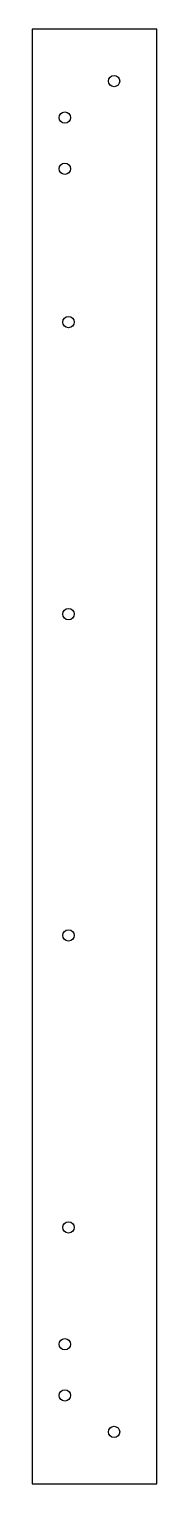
# Model space of a CAD drawing. Header units: millimetres. Extents: x 0 to 34, y -399 to -1.
import ezdxf

# ---------------------------------------------------------------- set-up
doc = ezdxf.new("R2010")
doc.units = ezdxf.units.MM

msp = doc.modelspace()

# ---------------------------------------------------------------- linework, layer by layer
at = {"color": 7, "linetype": 'Continuous', "lineweight": 25}
for p, q in [((0, -0.75), (0, -399.25)), ((34.25, -0.75), (0, -0.75)), ((34.25, -399.25), (34.25, -0.75)), ((0, -399.25), (34.25, -399.25))]:
    msp.add_line(p, q, dxfattribs=at)
for centre in [(22.5, -15), (9, -25), (9, -39), (10, -81), (10, -161), (10, -249), (10, -329), (9, -361), (9, -375), (22.5, -385)]:
    msp.add_circle(centre, 1.55, dxfattribs=at)

doc.saveas('drawing.dxf')
